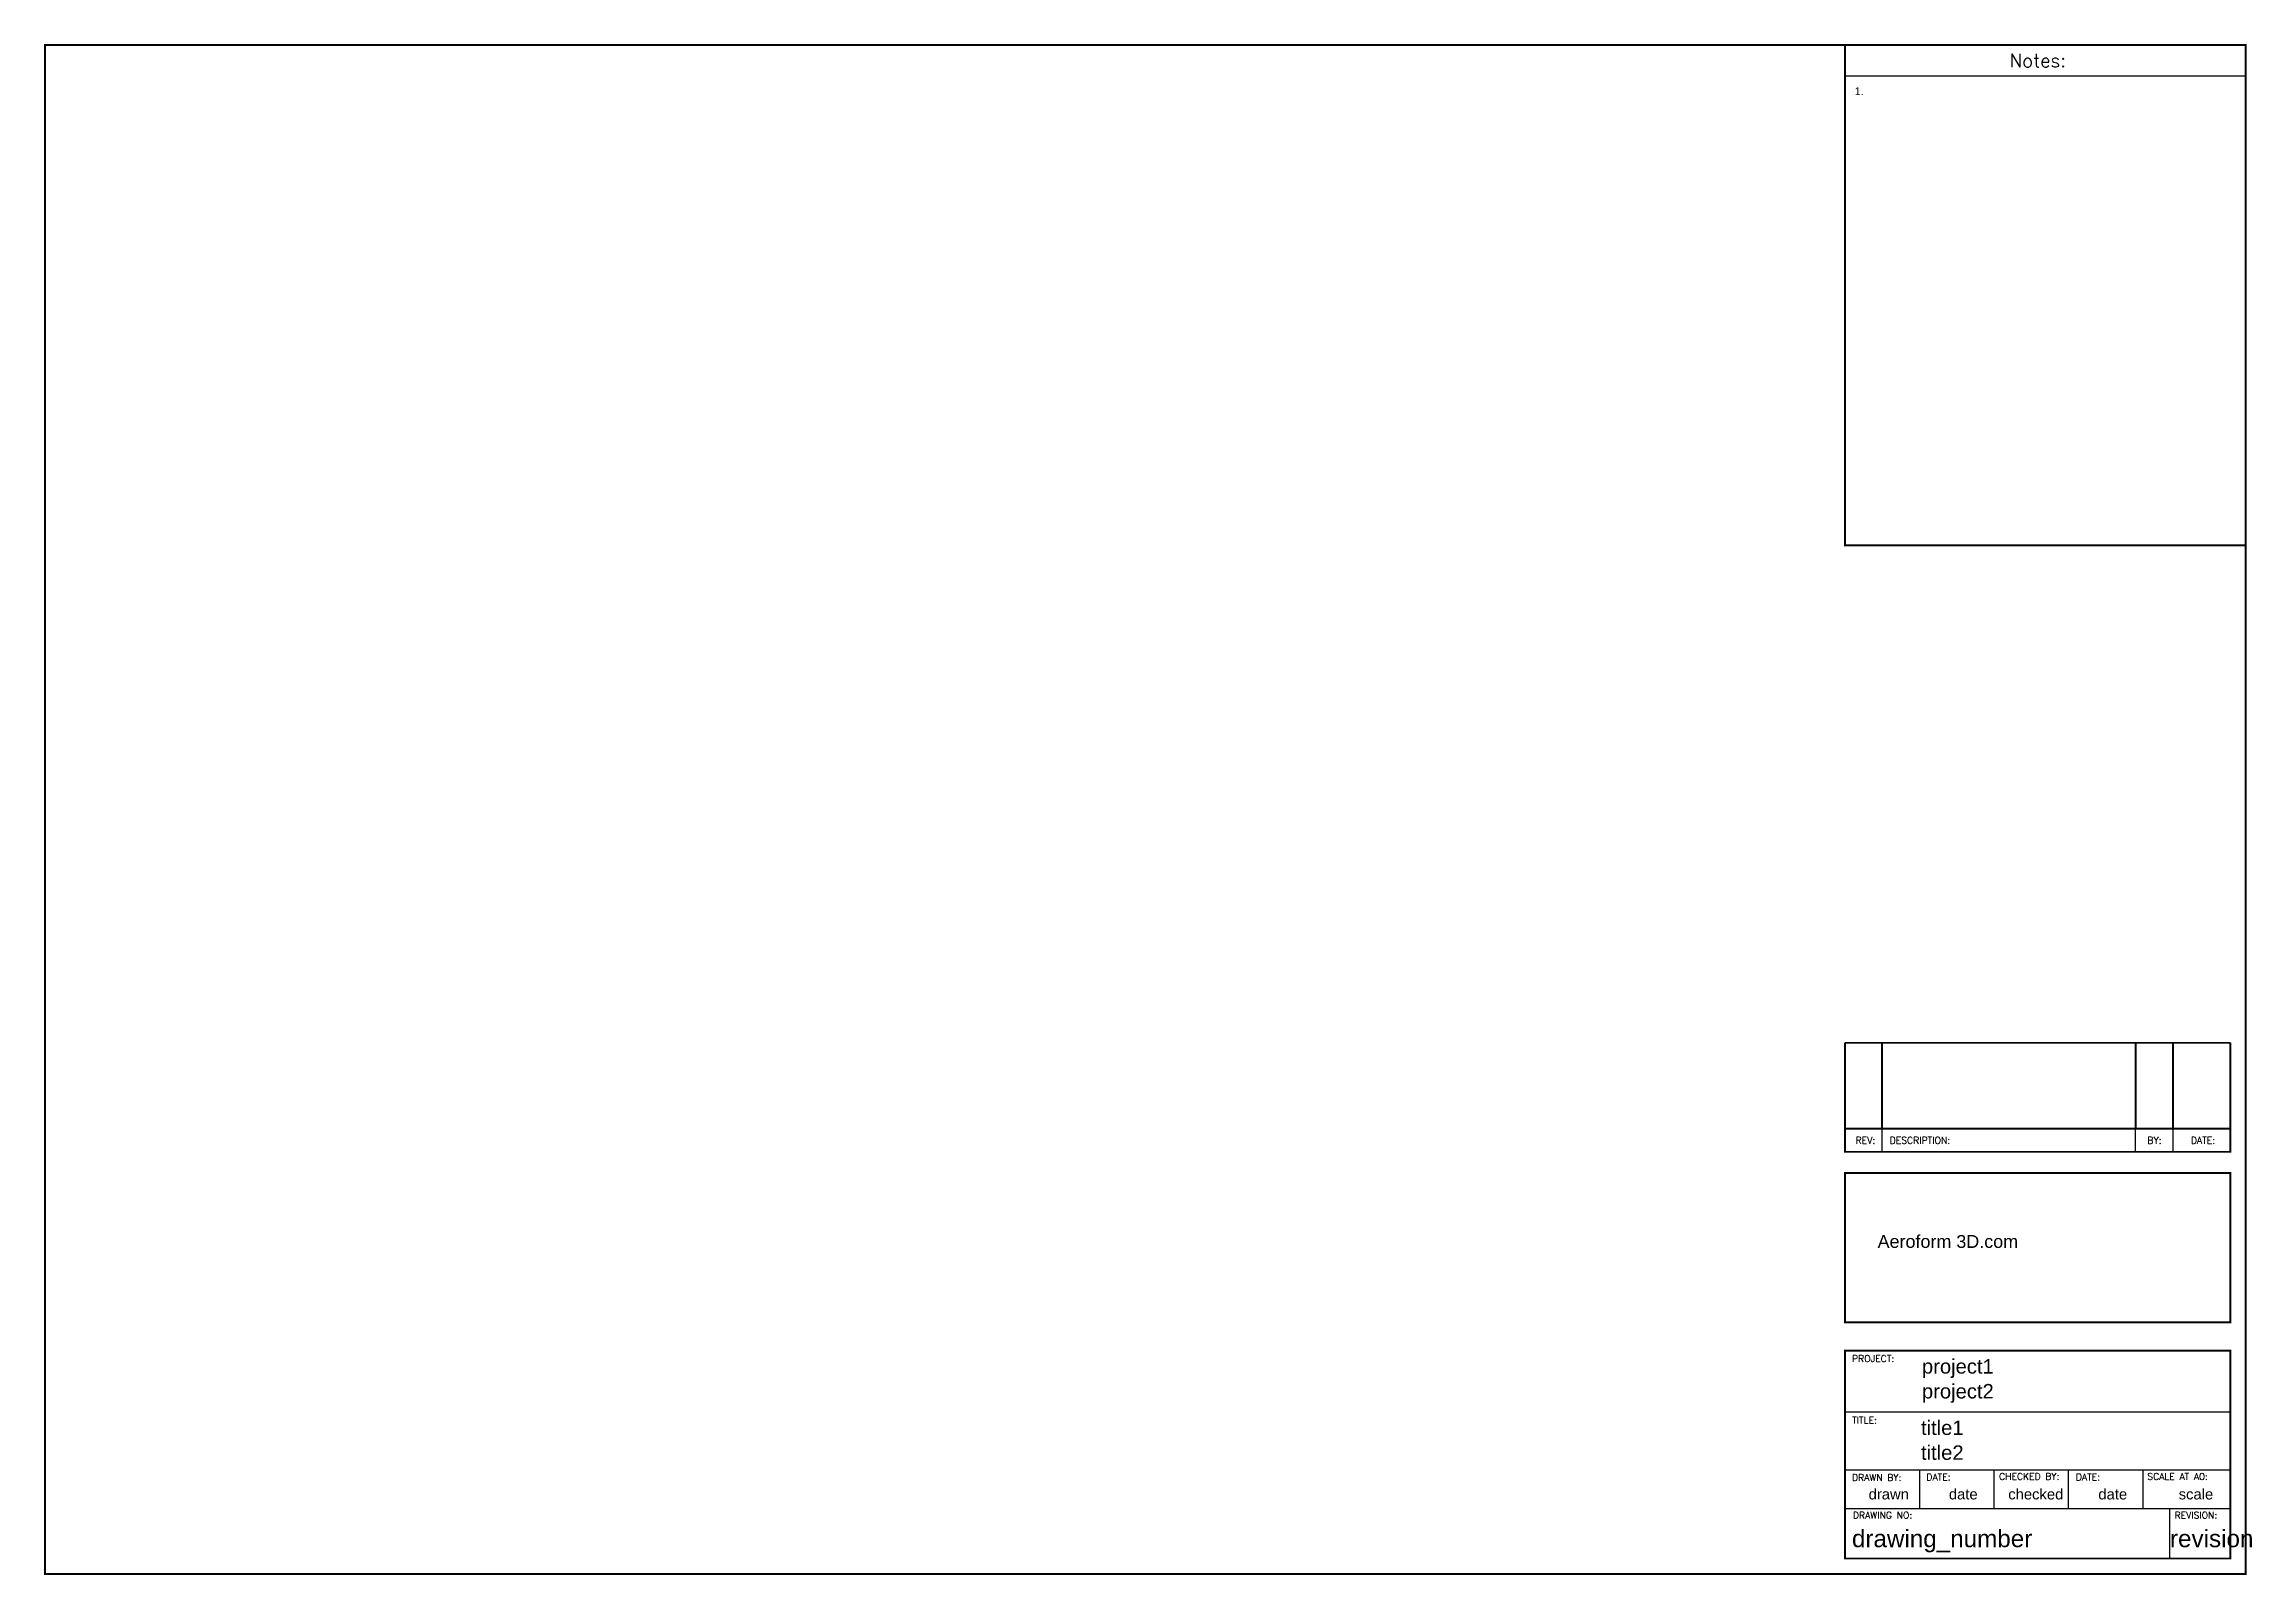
# Paper-space layout 'A2' of a CAD drawing. Header units: inches. Extents: x 674.6 to 697.2, y 92.5 to 108.1.
import ezdxf

# ---------------------------------------------------------------- set-up
doc = ezdxf.new("R2010")
doc.units = ezdxf.units.IN
for name, color, linetype in [('YS-TEXT-LARGE', 250, 'CONTINUOUS'), ('YS-TEXT-MEDIUM', 6, 'CONTINUOUS'), ('YS-TEXT-SMALL', 2, 'CONTINUOUS'), ('YS-TITLEBLOCK-BORDERS', 154, 'CONTINUOUS'), ('YS-TITLEBLOCK-TEXT-NONEDITABLE', 154, 'CONTINUOUS')]:
    doc.layers.add(name, color=color, linetype=linetype)
doc.styles.add('ROMANS', font='romans.shx')
doc.styles.add('YS TEXT', font='arial.ttf')

psp = doc.layouts.new('A2')

# ---------------------------------------------------------------- linework, layer by layer
at = {"layer": 'YS-TITLEBLOCK-BORDERS', "linetype": 'Continuous'}
for p, q in [((693.014, 108.102), (696.949, 108.102)), ((693.014, 93.544), (694.421, 93.544))]:
    psp.add_line(p, q, dxfattribs=at)
at = {"layer": 'YS-TITLEBLOCK-BORDERS', "color": 7, "linetype": 'Continuous'}
for p, q in [((693.014, 107.787), (697.106, 107.787)), ((693.392, 96.794), (693.392, 97.03)), ((695.982, 96.794), (695.982, 97.03)), ((696.364, 96.794), (696.364, 97.03)), ((693.014, 96.794), (696.949, 96.794)), ((696.949, 94.135), (693.014, 94.135)), ((693.014, 93.544), (696.949, 93.544)), ((693.774, 93.544), (693.774, 93.151)), ((694.534, 93.544), (694.534, 93.151)), ((695.294, 93.544), (695.294, 93.151)), ((696.054, 93.544), (696.054, 93.151)), ((693.014, 93.151), (696.949, 93.151)), ((696.327, 93.151), (696.327, 92.639))]:
    psp.add_line(p, q, dxfattribs=at)
at = {"layer": 'YS-TITLEBLOCK-BORDERS', "color": 7, "linetype": 'Continuous', "const_width": 0.0197}
for points in [[(674.626, 108.102), (697.106, 108.102), (697.106, 92.482), (674.626, 92.482)], [(693.014, 108.102), (697.106, 108.102), (697.106, 102.99), (693.014, 102.99)], [(693.014, 96.577), (696.949, 96.577), (696.949, 95.052), (693.014, 95.052)]]:
    psp.add_lwpolyline(points, close=True, dxfattribs=at)
for points in [[(693.014, 97.03), (693.014, 97.908)], [(693.014, 97.908), (696.949, 97.908)], [(693.392, 97.03), (693.392, 97.908)], [(695.982, 97.03), (695.982, 97.908)], [(696.364, 97.03), (696.364, 97.908)], [(696.949, 97.03), (696.949, 97.908)], [(693.014, 97.03), (693.014, 96.794), (696.949, 96.794), (696.949, 97.03), (693.014, 97.03)], [(696.949, 92.639), (696.949, 94.764), (693.014, 94.764), (693.014, 92.639), (696.949, 92.639)]]:
    psp.add_lwpolyline(points, dxfattribs=at)

# ---------------------------------------------------------------- texts
at = {"layer": 'YS-TEXT-LARGE', "linetype": 'Continuous', "insert": (693.346, 95.944), "char_height": 0.2951, "attachment_point": 1, "style": 'YS TEXT'}
psp.add_mtext('{\\H0.44444x;Aeroform 3D.com\\P\\P\\H0.68751x; }', dxfattribs=at)
at = {"layer": 'YS-TEXT-MEDIUM', "color": 5, "style": 'YS TEXT'}
for s, insert, char_height, width, attachment_point in [('project1', (693.799, 94.676), 0.1476, 1.08202, 1), ('project2', (693.799, 94.422), 0.1476, 1.08202, 1), ('title1', (693.789, 94.049), 0.1476, 0.67924, 1), ('title2', (693.789, 93.795), 0.1476, 0.67924, 1), ('drawn', (693.46, 93.351), 0.1082, 0.41377, 2), ('date', (694.221, 93.351), 0.1082, 0.29567, 2), ('checked', (694.962, 93.351), 0.1082, 0.56583, 2), ('date', (695.748, 93.351), 0.1082, 0.29567, 2), ('scale', (696.598, 93.351), 0.1082, 0.49818, 2), ('drawing_number', (694.005, 92.932), 0.17706, 1.85509, 2), ('revision', (696.759, 92.932), 0.1771, 0.8566, 2)]:
    psp.add_mtext(s, dxfattribs=dict(at, insert=insert, char_height=char_height, width=width, attachment_point=attachment_point))
at = {"layer": 'YS-TEXT-SMALL', "color": 5, "insert": (693.112, 107.67), "char_height": 0.07869, "width": 0.3806, "attachment_point": 1, "style": 'YS TEXT'}
psp.add_mtext('\\pi-0.23608,l0.23608,t0.23608;1.^I', dxfattribs=at)
at = {"layer": 'YS-TITLEBLOCK-TEXT-NONEDITABLE', "color": 7, "linetype": 'Continuous', "insert": (694.982, 107.944), "char_height": 0.1377, "width": 2.69409, "attachment_point": 5, "style": 'ROMANS'}
psp.add_mtext('Notes:', dxfattribs=at)
at = {"layer": 'YS-TITLEBLOCK-TEXT-NONEDITABLE', "linetype": 'Continuous', "style": 'ROMANS'}
for s, insert, char_height, width, attachment_point in [('REV:', (693.221, 96.912), 0.0689, 1.66241, 5), ('DESCRIPTION:', (693.47, 96.912), 0.06886, 1.66241, 4), ('BY:', (696.174, 96.912), 0.0689, 1.66241, 5), ('DATE:', (696.67, 96.912), 0.0689, 1.66241, 5), ('PROJECT:', (693.085, 94.716), 0.0689, 1.48254, 1), ('TITLE:', (693.085, 94.086), 0.0689, 1.48254, 1), ('DRAWN BY:', (693.085, 93.501), 0.0689, 1.48254, 1), ('DATE:', (693.844, 93.506), 0.0689, 1.47376, 1), ('CHECKED BY:', (694.587, 93.512), 0.06886, 1.48254, 1), ('DATE:', (695.371, 93.506), 0.0689, 1.47376, 1), ('SCALE AT A0:', (696.102, 93.511), 0.06886, 1.48254, 1), ('DRAWING NO:', (693.094, 93.116), 0.06886, 1.48254, 1), ('REVISION:', (696.379, 93.116), 0.0689, 1.48254, 1)]:
    psp.add_mtext(s, dxfattribs=dict(at, insert=insert, char_height=char_height, width=width, attachment_point=attachment_point))

doc.saveas('drawing.dxf')
